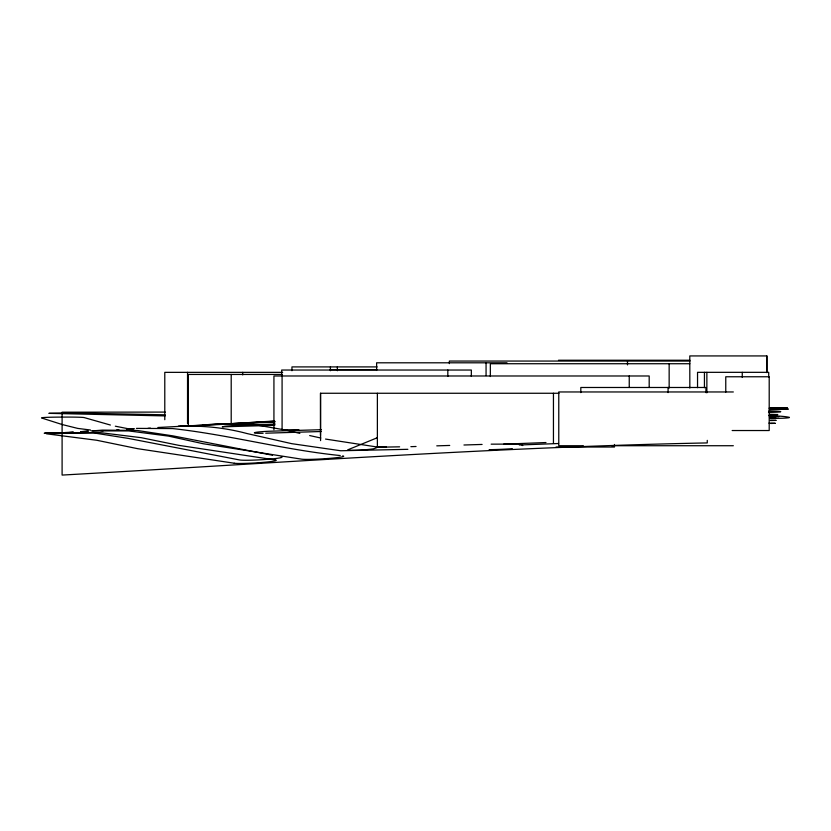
<?xml version="1.0" encoding="UTF-8"?>
<svg xmlns="http://www.w3.org/2000/svg" width="831" height="831" viewBox="0 0 831 831"><rect width="100%" height="100%" fill="white"/><g stroke="black" fill="none" stroke-linecap="round" stroke-linejoin="round"><path stroke-width="1.25" d="M377.087 437.823L347.898 449.779A13.462 0.821 -3.3 0 0 358.597 450.132A13.462 0.821 -3.3 0 0 374.293 448.584L378.978 446.756M545.977 442.539L503.576 444.18M203.076 425.067L215.541 423.914L253.102 424.392L285.854 430.084L299.846 433.377M147.918 428.349L150.411 428.142M157.89 427.498L178.592 426.417C201.59 425.264 224.64 427.57 246.88 433.512L291.754 443.671L340.689 450.755L407.876 449.322M116.506 430.063L118.999 429.856M126.468 429.232L133.936 428.599M136.419 428.391L172.599 428.567C228.899 434.748 283.755 449.8 340.222 455.554M92.605 430.884L102.348 430.115L137.198 430.468L172.806 435.849L272.526 455.243M69.15 432.567L73.035 432.265M80.794 431.673L88.543 431.071M91.13 430.874L128.712 430.925L168.464 436.098L203.19 443.733L301.643 459.169A21.554 1.34 -3.4 0 0 328.557 458.442A21.554 1.34 -3.4 0 0 342.642 455.918M87.733 431.279L80.96 431.684M558.577 443.515L519.313 445M274.147 420.995L233.189 423.592L239.162 423.488M274.687 421.462L244.044 423.27M73.419 432.099L64.839 432.546M62.439 432.671L45.549 432.619L93.165 432.837L128.421 438.425L239.744 459.99A21.554 1.382 -3.3 0 0 266.086 459.418A21.554 1.382 -3.3 0 0 281.19 456.842M769.454 409.569L772.83 409.236L769.693 409.081M274.864 421.317L178.083 426.396L274.916 422.013M275.238 424.08L239.183 425.358A13.483 0.592 -2.8 0 0 225.035 426.251L222.282 426.822L274.739 425.347M410.867 446.663L416.051 446.496M436.763 445.852L449.716 445.447M463.958 445L482.094 444.44M491.152 444.159L520.85 444.066L522.751 445.572M321.462 429.689L271.135 431.175A13.473 0.914 -2.7 0 0 254.961 432.536A13.473 0.914 -2.7 0 0 263.115 433.283M265.712 433.2L321.317 431.507M770.867 414.898L777.785 414.565L769.361 414.285M770.784 423.478L775.344 423.322L768.924 423.114M768.509 412.363L771.085 412.321A13.452 0.665 0 0 0 780.745 411.636A13.452 0.665 0 0 0 768.852 411.033M399.618 446.829L378.541 447.223L325.544 439.069M770.43 420.559L776.164 420.382L770.462 420.278M62.096 433.044L44.209 433.242L62.055 433.231M769.049 408.198L787.466 407.917L769.579 407.741M769.672 418.502L782.698 418.232A21.554 1.06 0 0 0 788.058 417.089A59.946 2.94 0 0 0 778.273 416.04A21.513 1.06 0 0 0 769.215 415.76M558.484 360.239L689.855 360.239M689.927 361.059L449.363 361.059L449.363 363.614M506.993 362.804L376.62 362.804L376.62 370.481M689.834 363.729L490.342 363.729L490.342 376.536M377.129 366.907L291.951 366.907L291.951 370.74M329.938 369.618L376.682 369.618M282.654 372.35L164.787 372.35L164.787 419.717M282.395 374.449L188.367 374.449L188.367 425.649M733.337 391.962L558.775 391.962L558.775 445.728L583.341 445.728M558.941 393.26L320.475 393.26L320.475 435.506M165.317 412.093L62.096 412.197L62.096 475.072C277.087 463.044 491.921 447.161 707.264 442.923L707.264 440.368M298.89 429.752L282.083 429.752L282.083 375.986M732.153 430.531L769.205 430.531L769.205 376.765L725.764 376.765L725.764 392.128M611.782 445.728L733.337 445.728M386.446 447.026L377.378 447.026L377.378 393.26M556.012 447.026L614.462 447.026L614.462 444.471M769.61 408.613L788.328 409.091L780.922 409.392A72.619 1.496 0 0 1 769.849 409.6M774.16 416.674L778.855 416.757M165.109 414.814L65.919 412.83L48.884 413.35L165.14 415.916M134.082 428.9L127.745 428.651L115.332 426.199M90.486 430.011L77.771 428.412L62.096 424.516L41.55 417.972L42.132 417.671A21.513 0.769 0 0 1 60.154 417.11L68.526 417.079A21.513 0.738 -0.4 0 1 84.211 417.588L110.398 425.036M100.624 430.697L103.158 430.874M769.007 415.677L775.292 416.549A13.452 0.665 0 0 1 769.475 417.339M275.279 459.938L178.831 445.364L141.197 437.677L99.19 432.515L46.474 433.803L96.697 440.253L137.697 448.688L234.311 463.241M309.683 435.558L320.745 438.01M768.706 377.451L768.706 372.33L697.541 372.33L697.541 387.693M767.034 372.568L767.034 355.928L689.792 355.928L689.834 388.056M766.66 355.928L766.66 372.568M742.26 372.33L742.26 377.451M706.869 372.33L706.869 392.814M705.924 392.606L705.924 387.485L580.817 387.485L580.817 392.606M704.439 372.33L704.439 387.693M669.152 363.729L669.152 388.056M668.082 387.485L668.082 392.606M649.188 387.506L649.188 375.986L273.929 375.986L273.929 429.752M629.244 375.986L629.244 387.506M627.488 361.059L627.488 364.902M553.446 393.26L553.446 443.183M486.062 362.804L486.062 375.602M471.343 376.433L471.343 370.034L281.688 370.034L281.688 376.433M447.826 370.034L447.826 376.433M337.355 366.907L337.355 370.74M330.416 366.907L330.416 370.74M320.579 393.26L320.579 440.627M242.725 372.35L242.725 374.916M231.205 374.449L231.205 423.083M187.536 372.35L187.536 423.561M377.004 438.103A13.441 0.862 -3 0 1 377.305 437.75M275.196 459.948A21.554 1.382 -3.4 0 1 261.339 462.514A21.554 1.382 -3.4 0 1 234.259 463.241M512.332 448.678A21.533 1.07 -2.8 0 1 489.147 449.654"/></g></svg>
